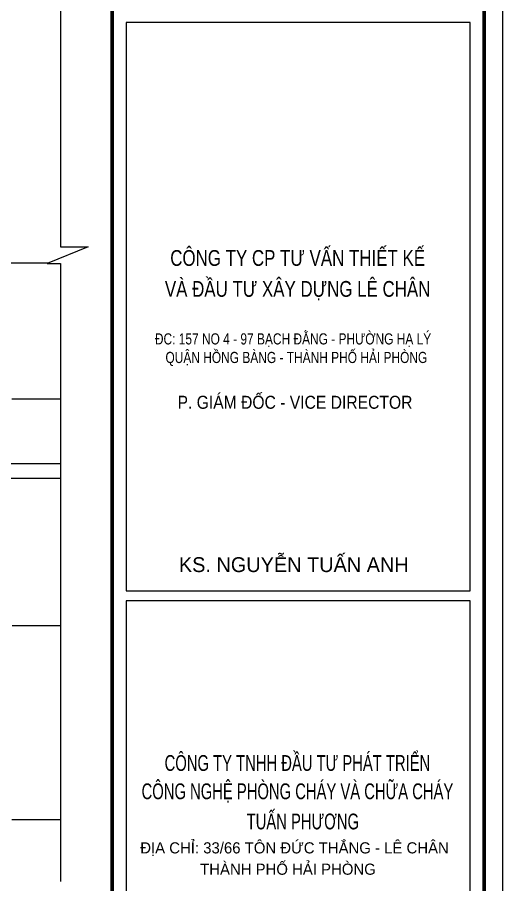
# Model space of a CAD drawing. Header units: millimetres. Extents: x 1109421 to 1726579, y -247837 to 144927.
# Drawn here: x 1508819 to 1516304, y -172523 to -159132 of the extents above; entities that cross this region are included whole.
import ezdxf
from ezdxf.enums import TextEntityAlignment as Align

# ---------------------------------------------------------------- set-up
doc = ezdxf.new("R2010")
doc.units = ezdxf.units.MM
doc.header["$LTSCALE"] = 600
doc.header["$MEASUREMENT"] = 0
doc.linetypes.add('CENTER', pattern=[2, 1.25, -0.25, 0.25, -0.25])
doc.linetypes.add('DASHED', pattern=[0.75, 0.5, -0.25])
doc.layers.get('0').update_dxf_attribs({"lineweight": 0})
doc.layers.get('Defpoints').update_dxf_attribs({"lineweight": 0})
for name, color, linetype, lineweight in [('cat1', 30, 'Continuous', 50), ('Khungten_LCDI', 7, 'Continuous', 25), ('LC Khac', 4, 'Continuous', 9), ('LC Text1', 3, 'Continuous', 20), ('PCCC-BAO CHAY - DAY', 3, 'DASHED', 35), ('thay1', 63, 'Continuous', 18), ('truc', 76, 'CENTER', 9)]:
    doc.layers.add(name, color=color, linetype=linetype, lineweight=lineweight)
doc.styles.add('Khungten', font='VHAVAN.TTF', dxfattribs={"width": 0.9, "height": 5000})
doc.styles.add('Title', font='VHBLACK.TTF')
doc.styles.add('VnAvantH', font='VHAVANB.TTF', dxfattribs={"width": 0.6})

# ---------------------------------------------------------------- blocks, each defined once
blk = doc.blocks.new('t 2')
at = {"layer": 'LC Khac', "ltscale": 5}
blk.add_lwpolyline([(2019, -10438), (-3380, -10438), (-3380, -10658), (2019, -10658)], dxfattribs=at)
at = {"layer": 'thay1', "ltscale": 5}
blk.add_lwpolyline([(2019, 15), (2019, -7089), (2447, -7089), (1812, -7342), (2019, -7342), (2019, -16886)], dxfattribs=at)
at = {"layer": 'truc'}
for p, q in [((1825, -7337), (-3881, -7338)), ((2019, -9437), (-3881, -9438)), ((2023, -12938), (-3881, -12938)), ((2019, -15934), (-3600, -15934))]:
    blk.add_line(p, q, dxfattribs=at)
blk = doc.blocks.new('A$C08333679')
at = {"layer": 'cat1'}
blk.add_blockref('t 2', (50385.6, 65877.4), dxfattribs=at)
blk = doc.blocks.new('A$Cb3b0a436')
at = {"layer": 'Defpoints', "color": 0, "lineweight": 0}
blk.add_lwpolyline([(6.984, 0), (6.984, 297), (426.984, 297), (426.984, 0)], close=True, dxfattribs=at)
at = {"layer": 'Khungten_LCDI', "color": 5, "lineweight": 60}
blk.add_line((384.984, 295), (384.984, 2), dxfattribs=at)
at = {"layer": 'Khungten_LCDI', "color": 5, "lineweight": 25}
blk.add_line((424.984, 2), (424.984, 295), dxfattribs=at)
at = {"layer": 'Khungten_LCDI', "color": 5, "lineweight": 60}
blk.add_lwpolyline([(18.984, 2), (18.984, 295), (424.984, 295), (424.984, 2)], close=True, dxfattribs=at)
at = {"layer": 'Khungten_LCDI', "color": 9, "lineweight": 15}
for points in [[(423.484, 184.764), (423.484, 224.507), (386.484, 224.507), (386.484, 184.764)], [(386.484, 184.764), (386.484, 184.764), (386.484, 163.297), (423.484, 163.297), (423.484, 184.764)]]:
    blk.add_lwpolyline(points, dxfattribs=at)
blk.add_lwpolyline([(386.484, 112.445), (423.484, 112.445), (423.484, 162.245), (386.484, 162.245)], close=True, dxfattribs=at)
at = {"color": 7}
for s, height, style, width, p in [('c«ng ty cp t\xad vÊn thiÕt kÕ', 1.7, 'Title', 0.8, (404.926, 198.31)), ('vµ ®Çu t\xad x©y dùng lª ch©n', 1.7, 'Title', 0.8, (404.926, 194.977)), ('P. gi¸m ®èc - VICE director', 1.4, 'Khungten', 0.9, (404.64, 182.915)), ('C¤NG TY TNHH §ÇU T¦ PH¸T TRIÓN', 1.7, 'Title', 0.7, (404.903, 143.915)), ('C¤NG NGHÖ PHßNG CH¸Y Vµ CH÷A CH¸Y', 1.7, 'Title', 0.7, (404.903, 140.866)), ('TUÊN PH¦¥NG', 1.7, 'Title', 0.7, (405.485, 137.616))]:
    blk.add_text(s, height=height, dxfattribs=dict(at, style=style, width=width)).set_placement(p, align=Align.CENTER)
at = {"color": 7, "style": 'VnAvantH'}
blk.add_text('ks. nguyÔn tuÊn anh', height=1.6, dxfattribs=at).set_placement((404.511, 165.329), align=Align.CENTER)
at = {"color": 7, "style": 'Khungten'}
for s, p in [('§ÞA CHØ: 33/66 T¤N §øC TH¾NG - L£ CH¢N', (387.988, 135.025)), ('THµNH PHè H¶I PHßNG', (394.432, 132.728))]:
    blk.add_text(s, height=1.2, dxfattribs=at).set_placement(p)
at = {"color": 7, "insert": (404.788, 191.044), "char_height": 1.2, "attachment_point": 2, "style": 'Khungten'}
blk.add_mtext_dynamic_manual_height_columns('{\\W0.8;®c: 157 no 4 - 97 b¹ch ®»ng - ph\xadêng h¹ lý   quËn hång bµng - thµnh phè h¶i phßng} ', width=34.21652, gutter_width=0.25, heights=[0], dxfattribs=at)
at = {"color": 7, "style": 'Khungten', "width": 0.8}
for tag, p in [('REVISION', (413.972, 41.037)), ('NGAYHT', (414.445, 32.406))]:
    blk.add_attdef(tag, text='', height=2, dxfattribs=at).set_placement(p, align=Align.CENTER)
at = {"layer": 'LC Text1', "style": 'Title', "width": 1.485915}
for tag, p, p2 in [('TENBANVE1', (388.111, 59.642), (422.376, 59.642)), ('TENBANVE2', (388.111, 52.875), (422.376, 52.875))]:
    blk.add_attdef(tag, text='', height=2.5, dxfattribs=at).set_placement(p, p2, align=Align.FIT)
at = {"layer": 'LC Text1', "style": 'Title', "width": 0.7}
blk.add_attdef('SOBANVE', text='', height=2.5, dxfattribs=at).set_placement((414.604, 9.538), align=Align.CENTER)

msp = doc.modelspace()

# ---------------------------------------------------------------- block references
at = {"layer": 'PCCC-BAO CHAY - DAY'}
msp.add_blockref('A$C08333679', (1457079.2, -221465.7), dxfattribs=at)

# ---------------------------------------------------------------- next in the draw order: block references
at = {"xscale": 143.35021493995, "yscale": 143.35021493995, "zscale": 143.35021493995}
msp.add_blockref('A$Cb3b0a436', (1455096, -191396.9), dxfattribs=at)

doc.saveas('drawing.dxf')
